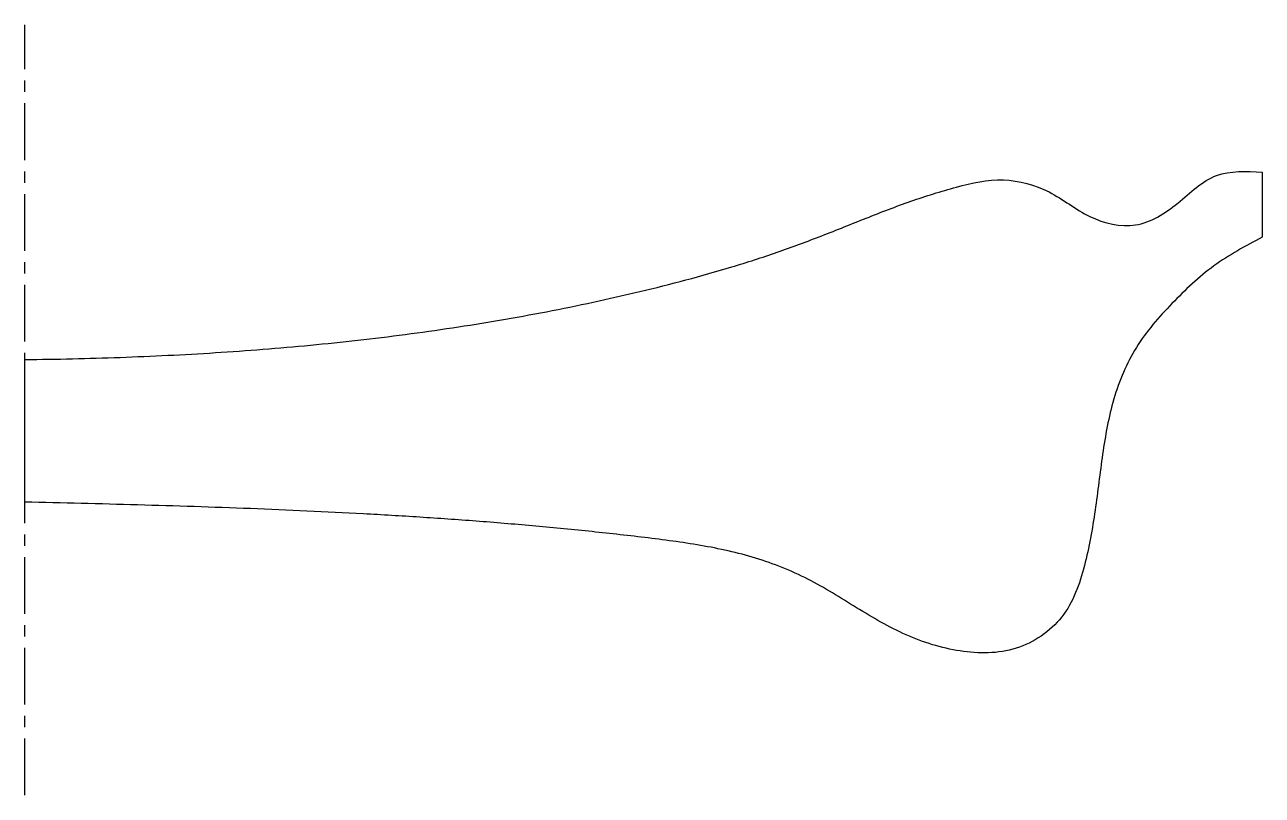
# Model space of a CAD drawing. Header units: millimetres. Extents: x 0 to 69.3, y -8 to 35.1.
import ezdxf

# ---------------------------------------------------------------- set-up
doc = ezdxf.new("R2010")
doc.units = ezdxf.units.MM
doc.linetypes.add('CENTER', pattern=[5.08, 3.175, -0.635, 0.635, -0.635])
doc.layers.add('AXIS', color=1, linetype='Continuous')
doc.layers.add('PROFILE_MEASURED', color=7, linetype='Continuous')

msp = doc.modelspace()

# ---------------------------------------------------------------- linework, layer by layer
at = {"layer": 'AXIS', "linetype": 'CENTER'}
msp.add_line((0, -8), (0, 35.134), dxfattribs=at)
at = {"layer": 'PROFILE_MEASURED'}
for p, q in [((69.272, 26.878), (69.272, 23.246)), ((0, 8.416), (0, 16.39))]:
    msp.add_line(p, q, dxfattribs=at)
for points in [[(0, 16.39), (2.669, 16.436), (5.338, 16.515), (8.005, 16.628), (10.67, 16.779), (13.333, 16.968), (15.993, 17.2), (18.648, 17.476), (21.298, 17.799), (23.942, 18.171), (26.577, 18.594), (29.204, 19.072), (31.82, 19.605), (34.423, 20.197), (37.011, 20.85), (39.579, 21.579), (42.12, 22.399), (44.624, 23.324), (47.105, 24.309), (49.602, 25.253), (52.152, 26.042), (54.783, 26.444), (57.337, 25.772), (59.627, 24.402), (62.183, 23.927), (64.538, 25.15), (66.715, 26.691), (69.272, 26.878)], [(69.272, 23.246), (66.566, 21.633), (64.214, 19.523), (62.229, 17.072), (60.967, 14.184), (60.336, 11.089), (59.915, 7.956), (59.318, 4.854), (58.046, 1.979), (55.492, 0.228), (52.355, 0.078), (49.337, 0.981), (46.567, 2.499), (43.837, 4.093), (40.911, 5.276), (37.832, 5.985), (34.703, 6.426), (31.561, 6.778), (28.414, 7.082), (25.264, 7.343), (22.111, 7.565), (18.955, 7.754), (15.798, 7.912), (12.639, 8.045), (9.48, 8.157), (6.32, 8.253), (3.16, 8.338), (0, 8.416)]]:
    msp.add_spline(points, degree=3, dxfattribs=at)

doc.saveas('drawing.dxf')
